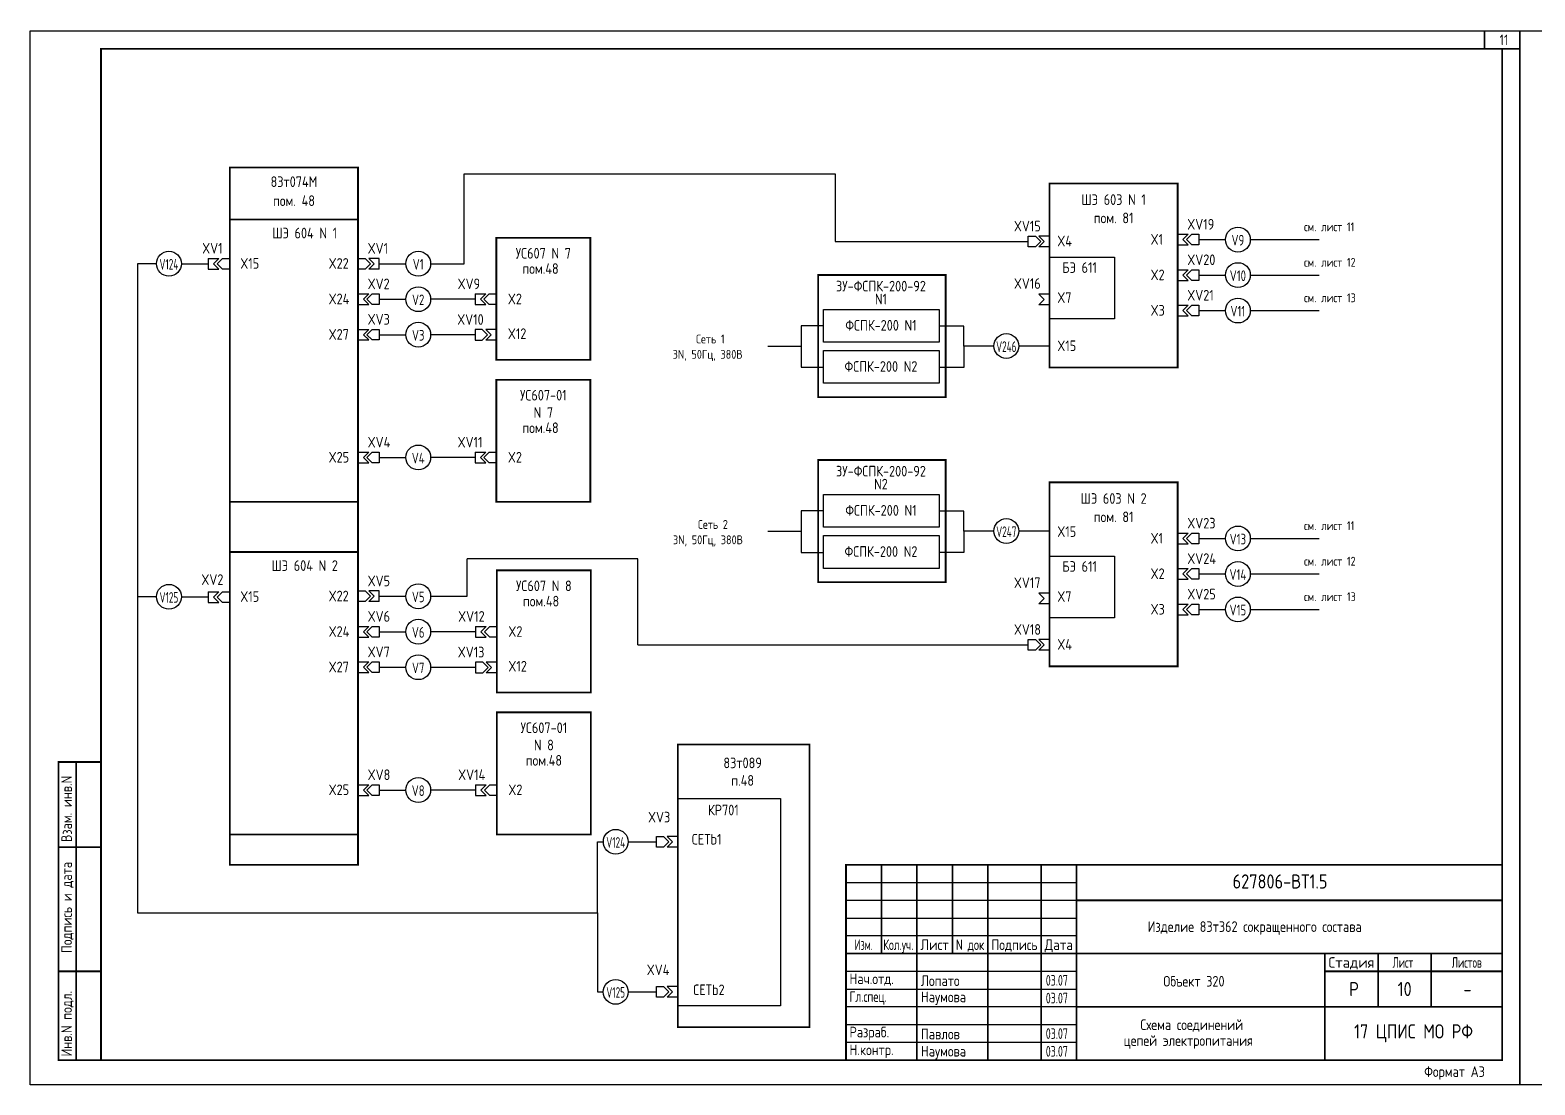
# Model space of a CAD drawing. Header units: millimetres. Extents: x -1014 to 2091, y -2505 to -1739.
# Drawn here: x -1014 to -589.8, y -2036.3 to -1739.1 of the extents above; entities that cross this region are included whole.
import ezdxf
from ezdxf.enums import TextEntityAlignment as Align

# ---------------------------------------------------------------- set-up
doc = ezdxf.new("R2010")
doc.units = ezdxf.units.MM
doc.layers.add('FORMAT', color=7, linetype='Continuous')
doc.styles.add('SIMPLEX', font='simplex.shx', dxfattribs={"width": 0.75})
doc.styles.add('SIMPLEX1', font='Simplex.shx', dxfattribs={"width": 0.8})
doc.styles.add('SN', font='Simplex.shx', dxfattribs={"width": 0.8, "oblique": 15})
doc.styles.get("Standard").update_dxf_attribs({"font": 'simplex.shx', "width": 0.8, "height": 2.5})

msp = doc.modelspace()

# ---------------------------------------------------------------- linework, layer by layer
for p, q in [((-891.67, -1804.92), (-891.67, -1779.55)), ((-891.67, -1779.55), (-787.08, -1779.55)), ((-787.08, -1779.55), (-787.08, -1798.64)), ((-787.08, -1798.64), (-732.61, -1798.64)), ((-726.61, -1800.14), (-726.61, -1797.14)), ((-690.49, -1796.63), (-690.49, -1799.63)), ((-684.49, -1798.13), (-677.01, -1798.13)), ((-670.01, -1798.13), (-650.6, -1798.13)), ((-978.36, -1804.92), (-983.74, -1804.92)), ((-983.74, -1804.92), (-983.74, -1987.84)), ((-971.36, -1804.92), (-963.76, -1804.92)), ((-963.76, -1803.49), (-963.76, -1806.49)), ((-915.55, -1806.42), (-915.55, -1803.42)), ((-915.55, -1804.92), (-908.08, -1804.92)), ((-901.08, -1804.92), (-891.67, -1804.92)), ((-690.49, -1806.63), (-690.49, -1809.63)), ((-684.49, -1808.13), (-677.01, -1808.13)), ((-670.01, -1808.13), (-650.6, -1808.13)), ((-921.55, -1813.42), (-921.55, -1816.42)), ((-915.55, -1814.92), (-908.08, -1814.92)), ((-888.56, -1814.92), (-901.08, -1814.92)), ((-888.56, -1813.42), (-888.56, -1816.42)), ((-726.61, -1816.51), (-726.61, -1813.51)), ((-790.3, -1817.79), (-757.71, -1817.79)), ((-790.3, -1827.01), (-790.3, -1817.79)), ((-757.71, -1817.79), (-757.71, -1827.01)), ((-690.49, -1816.63), (-690.49, -1819.63)), ((-684.49, -1818.13), (-677.01, -1818.13)), ((-670.01, -1818.13), (-650.6, -1818.13)), ((-921.55, -1823.42), (-921.55, -1826.42)), ((-882.56, -1823.46), (-882.56, -1826.46)), ((-790.3, -1822.4), (-796.59, -1822.4)), ((-796.59, -1822.4), (-796.59, -1834.12)), ((-750.73, -1822.49), (-757.71, -1822.49)), ((-750.73, -1828.12), (-750.73, -1822.49)), ((-915.55, -1824.92), (-908.08, -1824.92)), ((-888.56, -1824.96), (-901.08, -1824.96)), ((-796.59, -1828.26), (-806.02, -1828.26)), ((-757.71, -1827.01), (-790.3, -1827.01)), ((-742.29, -1828.12), (-750.73, -1828.12)), ((-750.73, -1828.12), (-750.73, -1834.14)), ((-726.61, -1828.12), (-735.29, -1828.12)), ((-690.49, -1826.63), (-690.49, -1829.63)), ((-790.3, -1829.4), (-757.71, -1829.4)), ((-790.3, -1838.62), (-790.3, -1829.4)), ((-757.71, -1829.4), (-757.71, -1838.62)), ((-796.59, -1834.12), (-790.3, -1834.12)), ((-750.73, -1834.14), (-757.71, -1834.14)), ((-757.71, -1838.62), (-790.3, -1838.62)), ((-921.55, -1858.03), (-921.55, -1861.03)), ((-888.56, -1858.03), (-888.56, -1861.03)), ((-915.55, -1859.53), (-908.08, -1859.53)), ((-888.56, -1859.53), (-901.08, -1859.53)), ((-790.3, -1869.94), (-757.71, -1869.94)), ((-790.3, -1879.16), (-790.3, -1869.94)), ((-757.71, -1869.94), (-757.71, -1879.16)), ((-790.3, -1874.55), (-796.59, -1874.55)), ((-796.59, -1874.55), (-796.59, -1886.27)), ((-750.73, -1874.64), (-757.71, -1874.64)), ((-750.73, -1880.27), (-750.73, -1874.64)), ((-757.71, -1879.16), (-790.3, -1879.16)), ((-796.59, -1880.41), (-806.02, -1880.41)), ((-790.3, -1881.55), (-757.71, -1881.55)), ((-790.3, -1890.77), (-790.3, -1881.55)), ((-757.71, -1881.55), (-757.71, -1890.77)), ((-742.29, -1880.27), (-750.73, -1880.27)), ((-750.73, -1880.27), (-750.73, -1886.3)), ((-726.61, -1880.27), (-735.29, -1880.27)), ((-690.49, -1880.86), (-690.49, -1883.86)), ((-684.49, -1882.36), (-677.01, -1882.36)), ((-670.01, -1882.36), (-650.6, -1882.36)), ((-796.59, -1886.27), (-790.3, -1886.27)), ((-750.73, -1886.3), (-757.71, -1886.3)), ((-890.8, -1898.64), (-890.8, -1888.13)), ((-842.68, -1888.13), (-890.8, -1888.13)), ((-842.68, -1912.32), (-842.68, -1888.13)), ((-757.71, -1890.77), (-790.3, -1890.77)), ((-690.49, -1890.86), (-690.49, -1893.86)), ((-684.49, -1892.36), (-677.01, -1892.36)), ((-670.01, -1892.36), (-650.6, -1892.36)), ((-978.36, -1898.79), (-983.74, -1898.79)), ((-971.36, -1898.79), (-963.76, -1898.79)), ((-963.76, -1897.37), (-963.76, -1900.37)), ((-915.55, -1900.14), (-915.55, -1897.14)), ((-915.55, -1898.64), (-908.08, -1898.64)), ((-901.08, -1898.64), (-890.8, -1898.64)), ((-726.61, -1900.74), (-726.61, -1897.74)), ((-690.49, -1900.86), (-690.49, -1903.86)), ((-684.49, -1902.36), (-677.01, -1902.36)), ((-670.01, -1902.36), (-650.6, -1902.36)), ((-921.55, -1907.14), (-921.55, -1910.14)), ((-915.55, -1908.64), (-908.08, -1908.64)), ((-888.4, -1908.64), (-901.08, -1908.64)), ((-888.4, -1907.14), (-888.4, -1910.14)), ((-842.68, -1912.32), (-732.61, -1912.32)), ((-726.61, -1913.82), (-726.61, -1910.82)), ((-690.49, -1910.86), (-690.49, -1913.86)), ((-921.55, -1917.14), (-921.55, -1920.14)), ((-882.4, -1917.18), (-882.4, -1920.18)), ((-915.55, -1918.64), (-908.08, -1918.64)), ((-888.4, -1918.68), (-901.08, -1918.68)), ((-921.55, -1951.75), (-921.55, -1954.75)), ((-915.55, -1953.25), (-908.08, -1953.25)), ((-888.4, -1953.25), (-901.08, -1953.25)), ((-888.4, -1951.75), (-888.4, -1954.75)), ((-854.05, -1987.84), (-854.05, -1967.84)), ((-854.05, -1967.84), (-852.4, -1967.84)), ((-845.4, -1967.84), (-837.42, -1967.84)), ((-983.74, -1987.84), (-854.05, -1987.84)), ((-854.05, -1987.84), (-854.05, -2010.12)), ((-854.05, -2010.12), (-852.41, -2010.12)), ((-845.41, -2010.12), (-837.42, -2010.12))]:
    msp.add_line(p, q)
at = {"ltscale": 2}
for p, q in [((-732.61, -1800.14), (-732.61, -1797.14)), ((-732.61, -1797.14), (-730.61, -1797.14)), ((-732.61, -1800.14), (-732.61, -1797.14)), ((-732.61, -1797.14), (-730.61, -1797.14)), ((-730.61, -1797.14), (-729.11, -1798.64)), ((-730.61, -1797.14), (-729.11, -1798.64)), ((-730.61, -1800.14), (-729.11, -1798.64)), ((-730.61, -1800.14), (-729.11, -1798.64)), ((-726.61, -1797.14), (-729.61, -1797.14)), ((-729.61, -1797.14), (-728.11, -1798.64)), ((-726.61, -1797.14), (-729.61, -1797.14)), ((-729.61, -1797.14), (-728.11, -1798.64)), ((-729.61, -1800.14), (-728.11, -1798.64)), ((-729.61, -1800.14), (-728.11, -1798.64)), ((-690.49, -1796.63), (-687.49, -1796.63)), ((-690.49, -1796.63), (-687.49, -1796.63)), ((-687.49, -1796.63), (-688.99, -1798.13)), ((-687.49, -1796.63), (-688.99, -1798.13)), ((-687.49, -1799.63), (-688.99, -1798.13)), ((-687.49, -1799.63), (-688.99, -1798.13)), ((-686.49, -1796.63), (-687.99, -1798.13)), ((-686.49, -1796.63), (-687.99, -1798.13)), ((-686.49, -1799.63), (-687.99, -1798.13)), ((-686.49, -1799.63), (-687.99, -1798.13)), ((-686.49, -1796.63), (-684.49, -1796.63)), ((-686.49, -1796.63), (-684.49, -1796.63)), ((-684.49, -1796.63), (-684.49, -1799.63)), ((-684.49, -1796.63), (-684.49, -1799.63)), ((-730.61, -1800.14), (-732.61, -1800.14)), ((-730.61, -1800.14), (-732.61, -1800.14)), ((-726.61, -1800.14), (-729.61, -1800.14)), ((-726.61, -1800.14), (-729.61, -1800.14)), ((-690.49, -1799.63), (-687.49, -1799.63)), ((-690.49, -1799.63), (-687.49, -1799.63)), ((-684.49, -1799.63), (-686.49, -1799.63)), ((-684.49, -1799.63), (-686.49, -1799.63)), ((-963.76, -1803.49), (-960.76, -1803.49)), ((-963.76, -1803.49), (-960.76, -1803.49)), ((-963.76, -1806.49), (-960.76, -1806.49)), ((-963.76, -1806.49), (-960.76, -1806.49)), ((-960.76, -1803.49), (-962.26, -1804.99)), ((-960.76, -1803.49), (-962.26, -1804.99)), ((-960.76, -1806.49), (-962.26, -1804.99)), ((-960.76, -1806.49), (-962.26, -1804.99)), ((-959.76, -1803.49), (-961.26, -1804.99)), ((-959.76, -1803.49), (-961.26, -1804.99)), ((-959.76, -1806.49), (-961.26, -1804.99)), ((-959.76, -1806.49), (-961.26, -1804.99)), ((-959.76, -1803.49), (-957.76, -1803.49)), ((-959.76, -1803.49), (-957.76, -1803.49)), ((-957.76, -1806.49), (-959.76, -1806.49)), ((-957.76, -1806.49), (-959.76, -1806.49)), ((-921.55, -1806.42), (-921.55, -1803.42)), ((-921.55, -1803.42), (-919.55, -1803.42)), ((-921.55, -1806.42), (-921.55, -1803.42)), ((-921.55, -1803.42), (-919.55, -1803.42)), ((-919.55, -1806.42), (-921.55, -1806.42)), ((-919.55, -1806.42), (-921.55, -1806.42)), ((-919.55, -1803.42), (-918.05, -1804.92)), ((-919.55, -1803.42), (-918.05, -1804.92)), ((-919.55, -1806.42), (-918.05, -1804.92)), ((-919.55, -1806.42), (-918.05, -1804.92)), ((-915.55, -1803.42), (-918.55, -1803.42)), ((-918.55, -1803.42), (-917.05, -1804.92)), ((-915.55, -1803.42), (-918.55, -1803.42)), ((-918.55, -1803.42), (-917.05, -1804.92)), ((-918.55, -1806.42), (-917.05, -1804.92)), ((-918.55, -1806.42), (-917.05, -1804.92)), ((-915.55, -1806.42), (-918.55, -1806.42)), ((-915.55, -1806.42), (-918.55, -1806.42)), ((-690.49, -1806.63), (-687.49, -1806.63)), ((-690.49, -1806.63), (-687.49, -1806.63)), ((-687.49, -1806.63), (-688.99, -1808.13)), ((-687.49, -1806.63), (-688.99, -1808.13)), ((-686.49, -1806.63), (-687.99, -1808.13)), ((-686.49, -1806.63), (-687.99, -1808.13)), ((-686.49, -1806.63), (-684.49, -1806.63)), ((-686.49, -1806.63), (-684.49, -1806.63)), ((-684.49, -1806.63), (-684.49, -1809.63)), ((-684.49, -1806.63), (-684.49, -1809.63)), ((-690.49, -1809.63), (-687.49, -1809.63)), ((-690.49, -1809.63), (-687.49, -1809.63)), ((-687.49, -1809.63), (-688.99, -1808.13)), ((-687.49, -1809.63), (-688.99, -1808.13)), ((-686.49, -1809.63), (-687.99, -1808.13)), ((-686.49, -1809.63), (-687.99, -1808.13)), ((-684.49, -1809.63), (-686.49, -1809.63)), ((-684.49, -1809.63), (-686.49, -1809.63)), ((-921.55, -1813.42), (-918.55, -1813.42)), ((-921.55, -1813.42), (-918.55, -1813.42)), ((-918.55, -1813.42), (-920.05, -1814.92)), ((-918.55, -1813.42), (-920.05, -1814.92)), ((-918.55, -1816.42), (-920.05, -1814.92)), ((-918.55, -1816.42), (-920.05, -1814.92)), ((-917.55, -1813.42), (-919.05, -1814.92)), ((-917.55, -1813.42), (-919.05, -1814.92)), ((-917.55, -1816.42), (-919.05, -1814.92)), ((-917.55, -1816.42), (-919.05, -1814.92)), ((-917.55, -1813.42), (-915.55, -1813.42)), ((-917.55, -1813.42), (-915.55, -1813.42)), ((-915.55, -1813.42), (-915.55, -1816.42)), ((-915.55, -1813.42), (-915.55, -1816.42)), ((-888.56, -1813.42), (-885.56, -1813.42)), ((-888.56, -1813.42), (-885.56, -1813.42)), ((-885.56, -1813.42), (-887.06, -1814.92)), ((-885.56, -1813.42), (-887.06, -1814.92)), ((-885.56, -1816.42), (-887.06, -1814.92)), ((-885.56, -1816.42), (-887.06, -1814.92)), ((-884.56, -1813.42), (-886.06, -1814.92)), ((-884.56, -1813.42), (-886.06, -1814.92)), ((-884.56, -1816.42), (-886.06, -1814.92)), ((-884.56, -1816.42), (-886.06, -1814.92)), ((-884.56, -1813.42), (-882.56, -1813.42)), ((-884.56, -1813.42), (-882.56, -1813.42)), ((-882.56, -1813.42), (-882.56, -1816.42)), ((-882.56, -1813.42), (-882.56, -1816.42)), ((-726.61, -1813.51), (-729.61, -1813.51)), ((-729.61, -1813.51), (-728.11, -1815.01)), ((-726.61, -1813.51), (-729.61, -1813.51)), ((-729.61, -1813.51), (-728.11, -1815.01)), ((-729.61, -1816.51), (-728.11, -1815.01)), ((-729.61, -1816.51), (-728.11, -1815.01)), ((-921.55, -1816.42), (-918.55, -1816.42)), ((-921.55, -1816.42), (-918.55, -1816.42)), ((-915.55, -1816.42), (-917.55, -1816.42)), ((-915.55, -1816.42), (-917.55, -1816.42)), ((-888.56, -1816.42), (-885.56, -1816.42)), ((-888.56, -1816.42), (-885.56, -1816.42)), ((-882.56, -1816.42), (-884.56, -1816.42)), ((-882.56, -1816.42), (-884.56, -1816.42)), ((-726.61, -1816.51), (-729.61, -1816.51)), ((-726.61, -1816.51), (-729.61, -1816.51)), ((-690.49, -1816.63), (-687.49, -1816.63)), ((-690.49, -1816.63), (-687.49, -1816.63)), ((-690.49, -1819.63), (-687.49, -1819.63)), ((-690.49, -1819.63), (-687.49, -1819.63)), ((-687.49, -1816.63), (-688.99, -1818.13)), ((-687.49, -1816.63), (-688.99, -1818.13)), ((-687.49, -1819.63), (-688.99, -1818.13)), ((-687.49, -1819.63), (-688.99, -1818.13)), ((-686.49, -1816.63), (-687.99, -1818.13)), ((-686.49, -1816.63), (-687.99, -1818.13)), ((-686.49, -1819.63), (-687.99, -1818.13)), ((-686.49, -1819.63), (-687.99, -1818.13)), ((-686.49, -1816.63), (-684.49, -1816.63)), ((-686.49, -1816.63), (-684.49, -1816.63)), ((-684.49, -1819.63), (-686.49, -1819.63)), ((-684.49, -1819.63), (-686.49, -1819.63)), ((-684.49, -1816.63), (-684.49, -1819.63)), ((-684.49, -1816.63), (-684.49, -1819.63)), ((-921.55, -1823.42), (-918.55, -1823.42)), ((-921.55, -1823.42), (-918.55, -1823.42)), ((-918.55, -1823.42), (-920.05, -1824.92)), ((-918.55, -1823.42), (-920.05, -1824.92)), ((-917.55, -1823.42), (-919.05, -1824.92)), ((-917.55, -1823.42), (-919.05, -1824.92)), ((-917.55, -1823.42), (-915.55, -1823.42)), ((-917.55, -1823.42), (-915.55, -1823.42)), ((-915.55, -1823.42), (-915.55, -1826.42)), ((-915.55, -1823.42), (-915.55, -1826.42)), ((-886.56, -1823.46), (-888.56, -1823.46)), ((-888.56, -1823.46), (-888.56, -1826.46)), ((-886.56, -1823.46), (-888.56, -1823.46)), ((-888.56, -1823.46), (-888.56, -1826.46)), ((-886.56, -1823.46), (-885.06, -1824.96)), ((-886.56, -1823.46), (-885.06, -1824.96)), ((-882.56, -1823.46), (-885.56, -1823.46)), ((-885.56, -1823.46), (-884.06, -1824.96)), ((-882.56, -1823.46), (-885.56, -1823.46)), ((-885.56, -1823.46), (-884.06, -1824.96)), ((-921.55, -1826.42), (-918.55, -1826.42)), ((-921.55, -1826.42), (-918.55, -1826.42)), ((-918.55, -1826.42), (-920.05, -1824.92)), ((-918.55, -1826.42), (-920.05, -1824.92)), ((-917.55, -1826.42), (-919.05, -1824.92)), ((-917.55, -1826.42), (-919.05, -1824.92)), ((-915.55, -1826.42), (-917.55, -1826.42)), ((-915.55, -1826.42), (-917.55, -1826.42)), ((-888.56, -1826.46), (-886.56, -1826.46)), ((-888.56, -1826.46), (-886.56, -1826.46)), ((-886.56, -1826.46), (-885.06, -1824.96)), ((-886.56, -1826.46), (-885.06, -1824.96)), ((-885.56, -1826.46), (-884.06, -1824.96)), ((-885.56, -1826.46), (-884.06, -1824.96)), ((-882.56, -1826.46), (-885.56, -1826.46)), ((-882.56, -1826.46), (-885.56, -1826.46)), ((-921.55, -1858.03), (-918.55, -1858.03)), ((-921.55, -1858.03), (-918.55, -1858.03)), ((-918.55, -1858.03), (-920.05, -1859.53)), ((-918.55, -1858.03), (-920.05, -1859.53)), ((-917.55, -1858.03), (-919.05, -1859.53)), ((-917.55, -1858.03), (-919.05, -1859.53)), ((-917.55, -1858.03), (-915.55, -1858.03)), ((-917.55, -1858.03), (-915.55, -1858.03)), ((-915.55, -1858.03), (-915.55, -1861.03)), ((-915.55, -1858.03), (-915.55, -1861.03)), ((-888.56, -1858.03), (-885.56, -1858.03)), ((-888.56, -1858.03), (-885.56, -1858.03)), ((-885.56, -1858.03), (-887.06, -1859.53)), ((-885.56, -1858.03), (-887.06, -1859.53)), ((-884.56, -1858.03), (-886.06, -1859.53)), ((-884.56, -1858.03), (-886.06, -1859.53)), ((-884.56, -1858.03), (-882.56, -1858.03)), ((-884.56, -1858.03), (-882.56, -1858.03)), ((-882.56, -1858.03), (-882.56, -1861.03)), ((-882.56, -1858.03), (-882.56, -1861.03)), ((-921.55, -1861.03), (-918.55, -1861.03)), ((-921.55, -1861.03), (-918.55, -1861.03)), ((-918.55, -1861.03), (-920.05, -1859.53)), ((-918.55, -1861.03), (-920.05, -1859.53)), ((-917.55, -1861.03), (-919.05, -1859.53)), ((-917.55, -1861.03), (-919.05, -1859.53)), ((-915.55, -1861.03), (-917.55, -1861.03)), ((-915.55, -1861.03), (-917.55, -1861.03)), ((-888.56, -1861.03), (-885.56, -1861.03)), ((-888.56, -1861.03), (-885.56, -1861.03)), ((-885.56, -1861.03), (-887.06, -1859.53)), ((-885.56, -1861.03), (-887.06, -1859.53)), ((-884.56, -1861.03), (-886.06, -1859.53)), ((-884.56, -1861.03), (-886.06, -1859.53)), ((-882.56, -1861.03), (-884.56, -1861.03)), ((-882.56, -1861.03), (-884.56, -1861.03)), ((-690.49, -1880.86), (-687.49, -1880.86)), ((-690.49, -1880.86), (-687.49, -1880.86)), ((-687.49, -1880.86), (-688.99, -1882.36)), ((-687.49, -1880.86), (-688.99, -1882.36)), ((-687.49, -1883.86), (-688.99, -1882.36)), ((-687.49, -1883.86), (-688.99, -1882.36)), ((-686.49, -1880.86), (-687.99, -1882.36)), ((-686.49, -1880.86), (-687.99, -1882.36)), ((-686.49, -1883.86), (-687.99, -1882.36)), ((-686.49, -1883.86), (-687.99, -1882.36)), ((-686.49, -1880.86), (-684.49, -1880.86)), ((-686.49, -1880.86), (-684.49, -1880.86)), ((-684.49, -1880.86), (-684.49, -1883.86)), ((-684.49, -1880.86), (-684.49, -1883.86)), ((-690.49, -1883.86), (-687.49, -1883.86)), ((-690.49, -1883.86), (-687.49, -1883.86)), ((-684.49, -1883.86), (-686.49, -1883.86)), ((-684.49, -1883.86), (-686.49, -1883.86)), ((-690.49, -1890.86), (-687.49, -1890.86)), ((-690.49, -1890.86), (-687.49, -1890.86)), ((-687.49, -1890.86), (-688.99, -1892.36)), ((-687.49, -1890.86), (-688.99, -1892.36)), ((-686.49, -1890.86), (-687.99, -1892.36)), ((-686.49, -1890.86), (-687.99, -1892.36)), ((-686.49, -1890.86), (-684.49, -1890.86)), ((-686.49, -1890.86), (-684.49, -1890.86)), ((-684.49, -1890.86), (-684.49, -1893.86)), ((-684.49, -1890.86), (-684.49, -1893.86)), ((-690.49, -1893.86), (-687.49, -1893.86)), ((-690.49, -1893.86), (-687.49, -1893.86)), ((-687.49, -1893.86), (-688.99, -1892.36)), ((-687.49, -1893.86), (-688.99, -1892.36)), ((-686.49, -1893.86), (-687.99, -1892.36)), ((-686.49, -1893.86), (-687.99, -1892.36)), ((-684.49, -1893.86), (-686.49, -1893.86)), ((-684.49, -1893.86), (-686.49, -1893.86)), ((-963.76, -1897.37), (-960.76, -1897.37)), ((-963.76, -1897.37), (-960.76, -1897.37)), ((-963.76, -1900.37), (-960.76, -1900.37)), ((-963.76, -1900.37), (-960.76, -1900.37)), ((-960.76, -1897.37), (-962.26, -1898.87)), ((-960.76, -1897.37), (-962.26, -1898.87)), ((-960.76, -1900.37), (-962.26, -1898.87)), ((-960.76, -1900.37), (-962.26, -1898.87)), ((-959.76, -1897.37), (-961.26, -1898.87)), ((-959.76, -1897.37), (-961.26, -1898.87)), ((-959.76, -1900.37), (-961.26, -1898.87)), ((-959.76, -1900.37), (-961.26, -1898.87)), ((-959.76, -1897.37), (-957.76, -1897.37)), ((-959.76, -1897.37), (-957.76, -1897.37)), ((-957.76, -1900.37), (-959.76, -1900.37)), ((-957.76, -1900.37), (-959.76, -1900.37)), ((-921.55, -1900.14), (-921.55, -1897.14)), ((-921.55, -1897.14), (-919.55, -1897.14)), ((-921.55, -1900.14), (-921.55, -1897.14)), ((-921.55, -1897.14), (-919.55, -1897.14)), ((-919.55, -1900.14), (-921.55, -1900.14)), ((-919.55, -1900.14), (-921.55, -1900.14)), ((-919.55, -1897.14), (-918.05, -1898.64)), ((-919.55, -1897.14), (-918.05, -1898.64)), ((-919.55, -1900.14), (-918.05, -1898.64)), ((-919.55, -1900.14), (-918.05, -1898.64)), ((-915.55, -1897.14), (-918.55, -1897.14)), ((-918.55, -1897.14), (-917.05, -1898.64)), ((-915.55, -1897.14), (-918.55, -1897.14)), ((-918.55, -1897.14), (-917.05, -1898.64)), ((-918.55, -1900.14), (-917.05, -1898.64)), ((-918.55, -1900.14), (-917.05, -1898.64)), ((-915.55, -1900.14), (-918.55, -1900.14)), ((-915.55, -1900.14), (-918.55, -1900.14)), ((-726.61, -1897.74), (-729.61, -1897.74)), ((-729.61, -1897.74), (-728.11, -1899.24)), ((-726.61, -1897.74), (-729.61, -1897.74)), ((-729.61, -1897.74), (-728.11, -1899.24)), ((-729.61, -1900.74), (-728.11, -1899.24)), ((-729.61, -1900.74), (-728.11, -1899.24)), ((-726.61, -1900.74), (-729.61, -1900.74)), ((-726.61, -1900.74), (-729.61, -1900.74)), ((-690.49, -1900.86), (-687.49, -1900.86)), ((-690.49, -1900.86), (-687.49, -1900.86)), ((-690.49, -1903.86), (-687.49, -1903.86)), ((-690.49, -1903.86), (-687.49, -1903.86)), ((-687.49, -1900.86), (-688.99, -1902.36)), ((-687.49, -1900.86), (-688.99, -1902.36)), ((-687.49, -1903.86), (-688.99, -1902.36)), ((-687.49, -1903.86), (-688.99, -1902.36)), ((-686.49, -1900.86), (-687.99, -1902.36)), ((-686.49, -1900.86), (-687.99, -1902.36)), ((-686.49, -1903.86), (-687.99, -1902.36)), ((-686.49, -1903.86), (-687.99, -1902.36)), ((-686.49, -1900.86), (-684.49, -1900.86)), ((-686.49, -1900.86), (-684.49, -1900.86)), ((-684.49, -1903.86), (-686.49, -1903.86)), ((-684.49, -1903.86), (-686.49, -1903.86)), ((-684.49, -1900.86), (-684.49, -1903.86)), ((-684.49, -1900.86), (-684.49, -1903.86)), ((-921.55, -1907.14), (-918.55, -1907.14)), ((-921.55, -1907.14), (-918.55, -1907.14)), ((-918.55, -1907.14), (-920.05, -1908.64)), ((-918.55, -1907.14), (-920.05, -1908.64)), ((-918.55, -1910.14), (-920.05, -1908.64)), ((-918.55, -1910.14), (-920.05, -1908.64)), ((-917.55, -1907.14), (-919.05, -1908.64)), ((-917.55, -1907.14), (-919.05, -1908.64)), ((-917.55, -1910.14), (-919.05, -1908.64)), ((-917.55, -1910.14), (-919.05, -1908.64)), ((-917.55, -1907.14), (-915.55, -1907.14)), ((-917.55, -1907.14), (-915.55, -1907.14)), ((-915.55, -1907.14), (-915.55, -1910.14)), ((-915.55, -1907.14), (-915.55, -1910.14)), ((-888.4, -1907.14), (-885.4, -1907.14)), ((-888.4, -1907.14), (-885.4, -1907.14)), ((-885.4, -1907.14), (-886.9, -1908.64)), ((-885.4, -1907.14), (-886.9, -1908.64)), ((-885.4, -1910.14), (-886.9, -1908.64)), ((-885.4, -1910.14), (-886.9, -1908.64)), ((-884.4, -1907.14), (-885.9, -1908.64)), ((-884.4, -1907.14), (-885.9, -1908.64)), ((-884.4, -1910.14), (-885.9, -1908.64)), ((-884.4, -1910.14), (-885.9, -1908.64)), ((-884.4, -1907.14), (-882.4, -1907.14)), ((-884.4, -1907.14), (-882.4, -1907.14)), ((-882.4, -1907.14), (-882.4, -1910.14)), ((-882.4, -1907.14), (-882.4, -1910.14)), ((-921.55, -1910.14), (-918.55, -1910.14)), ((-921.55, -1910.14), (-918.55, -1910.14)), ((-915.55, -1910.14), (-917.55, -1910.14)), ((-915.55, -1910.14), (-917.55, -1910.14)), ((-888.4, -1910.14), (-885.4, -1910.14)), ((-888.4, -1910.14), (-885.4, -1910.14)), ((-882.4, -1910.14), (-884.4, -1910.14)), ((-882.4, -1910.14), (-884.4, -1910.14)), ((-732.61, -1913.82), (-732.61, -1910.82)), ((-732.61, -1910.82), (-730.61, -1910.82)), ((-732.61, -1913.82), (-732.61, -1910.82)), ((-732.61, -1910.82), (-730.61, -1910.82)), ((-730.61, -1910.82), (-729.11, -1912.32)), ((-730.61, -1910.82), (-729.11, -1912.32)), ((-730.61, -1913.82), (-729.11, -1912.32)), ((-730.61, -1913.82), (-729.11, -1912.32)), ((-726.61, -1910.82), (-729.61, -1910.82)), ((-729.61, -1910.82), (-728.11, -1912.32)), ((-726.61, -1910.82), (-729.61, -1910.82)), ((-729.61, -1910.82), (-728.11, -1912.32)), ((-729.61, -1913.82), (-728.11, -1912.32)), ((-729.61, -1913.82), (-728.11, -1912.32)), ((-921.55, -1917.14), (-918.55, -1917.14)), ((-921.55, -1917.14), (-918.55, -1917.14)), ((-918.55, -1917.14), (-920.05, -1918.64)), ((-918.55, -1917.14), (-920.05, -1918.64)), ((-917.55, -1917.14), (-919.05, -1918.64)), ((-917.55, -1917.14), (-919.05, -1918.64)), ((-917.55, -1917.14), (-915.55, -1917.14)), ((-917.55, -1917.14), (-915.55, -1917.14)), ((-915.55, -1917.14), (-915.55, -1920.14)), ((-915.55, -1917.14), (-915.55, -1920.14)), ((-886.4, -1917.18), (-888.4, -1917.18)), ((-888.4, -1917.18), (-888.4, -1920.18)), ((-886.4, -1917.18), (-888.4, -1917.18)), ((-888.4, -1917.18), (-888.4, -1920.18)), ((-886.4, -1917.18), (-884.9, -1918.68)), ((-886.4, -1917.18), (-884.9, -1918.68)), ((-882.4, -1917.18), (-885.4, -1917.18)), ((-885.4, -1917.18), (-883.9, -1918.68)), ((-882.4, -1917.18), (-885.4, -1917.18)), ((-885.4, -1917.18), (-883.9, -1918.68)), ((-730.61, -1913.82), (-732.61, -1913.82)), ((-730.61, -1913.82), (-732.61, -1913.82)), ((-726.61, -1913.82), (-729.61, -1913.82)), ((-726.61, -1913.82), (-729.61, -1913.82)), ((-921.55, -1920.14), (-918.55, -1920.14)), ((-921.55, -1920.14), (-918.55, -1920.14)), ((-918.55, -1920.14), (-920.05, -1918.64)), ((-918.55, -1920.14), (-920.05, -1918.64)), ((-917.55, -1920.14), (-919.05, -1918.64)), ((-917.55, -1920.14), (-919.05, -1918.64)), ((-915.55, -1920.14), (-917.55, -1920.14)), ((-915.55, -1920.14), (-917.55, -1920.14)), ((-888.4, -1920.18), (-886.4, -1920.18)), ((-888.4, -1920.18), (-886.4, -1920.18)), ((-886.4, -1920.18), (-884.9, -1918.68)), ((-886.4, -1920.18), (-884.9, -1918.68)), ((-885.4, -1920.18), (-883.9, -1918.68)), ((-885.4, -1920.18), (-883.9, -1918.68)), ((-882.4, -1920.18), (-885.4, -1920.18)), ((-882.4, -1920.18), (-885.4, -1920.18)), ((-921.55, -1951.75), (-918.55, -1951.75)), ((-921.55, -1951.75), (-918.55, -1951.75)), ((-921.55, -1954.75), (-918.55, -1954.75)), ((-921.55, -1954.75), (-918.55, -1954.75)), ((-918.55, -1951.75), (-920.05, -1953.25)), ((-918.55, -1951.75), (-920.05, -1953.25)), ((-918.55, -1954.75), (-920.05, -1953.25)), ((-918.55, -1954.75), (-920.05, -1953.25)), ((-917.55, -1951.75), (-919.05, -1953.25)), ((-917.55, -1951.75), (-919.05, -1953.25)), ((-917.55, -1954.75), (-919.05, -1953.25)), ((-917.55, -1954.75), (-919.05, -1953.25)), ((-917.55, -1951.75), (-915.55, -1951.75)), ((-917.55, -1951.75), (-915.55, -1951.75)), ((-915.55, -1954.75), (-917.55, -1954.75)), ((-915.55, -1954.75), (-917.55, -1954.75)), ((-915.55, -1951.75), (-915.55, -1954.75)), ((-915.55, -1951.75), (-915.55, -1954.75)), ((-888.4, -1951.75), (-885.4, -1951.75)), ((-888.4, -1951.75), (-885.4, -1951.75)), ((-888.4, -1954.75), (-885.4, -1954.75)), ((-888.4, -1954.75), (-885.4, -1954.75)), ((-885.4, -1951.75), (-886.9, -1953.25)), ((-885.4, -1951.75), (-886.9, -1953.25)), ((-885.4, -1954.75), (-886.9, -1953.25)), ((-885.4, -1954.75), (-886.9, -1953.25)), ((-884.4, -1951.75), (-885.9, -1953.25)), ((-884.4, -1951.75), (-885.9, -1953.25)), ((-884.4, -1954.75), (-885.9, -1953.25)), ((-884.4, -1954.75), (-885.9, -1953.25)), ((-884.4, -1951.75), (-882.4, -1951.75)), ((-884.4, -1951.75), (-882.4, -1951.75)), ((-882.4, -1954.75), (-884.4, -1954.75)), ((-882.4, -1954.75), (-884.4, -1954.75)), ((-882.4, -1951.75), (-882.4, -1954.75)), ((-882.4, -1951.75), (-882.4, -1954.75))]:
    msp.add_line(p, q, dxfattribs=at)
at = {"linetype": 'Continuous'}
for p, q in [((-837.42, -1969.38), (-837.42, -1966.38)), ((-837.42, -1966.38), (-835.42, -1966.38)), ((-835.42, -1966.38), (-833.92, -1967.88)), ((-835.42, -1969.38), (-833.92, -1967.88)), ((-831.42, -1966.38), (-834.42, -1966.38)), ((-834.42, -1966.38), (-832.92, -1967.88)), ((-834.42, -1969.38), (-832.92, -1967.88)), ((-835.42, -1969.38), (-837.42, -1969.38)), ((-831.42, -1969.38), (-834.42, -1969.38)), ((-837.42, -2011.64), (-837.42, -2008.64)), ((-837.42, -2008.64), (-835.42, -2008.64)), ((-835.42, -2008.64), (-833.92, -2010.14)), ((-835.42, -2011.64), (-833.92, -2010.14)), ((-831.42, -2008.64), (-834.42, -2008.64)), ((-834.42, -2008.64), (-832.92, -2010.14)), ((-834.42, -2011.64), (-832.92, -2010.14)), ((-835.42, -2011.64), (-837.42, -2011.64)), ((-831.42, -2011.64), (-834.42, -2011.64))]:
    msp.add_line(p, q, dxfattribs=at)
at = {"linetype": 'Continuous', "const_width": 0.5}
for points in [[(-594, -1744.34), (-604, -1744.34), (-604, -1739.34)], [(-994, -1945.34), (-1006, -1945.34), (-1006, -2029.34), (-994, -2029.34)], [(-1001, -1945.34), (-1001, -2029.34)], [(-1006, -1969.34), (-994, -1969.34)], [(-1006, -2004.34), (-994, -2004.34)], [(-649, -2004.34), (-599, -2004.34)]]:
    msp.add_lwpolyline(points, dxfattribs=at)
at = {"const_width": 0.5}
for points in [[(-957.67, -1777.8), (-921.55, -1777.8), (-921.55, -1974.32), (-957.67, -1974.32)], [(-726.61, -1782.29), (-690.49, -1782.29), (-690.49, -1834.15), (-726.61, -1834.15)], [(-921.55, -1872.03), (-957.67, -1872.03), (-957.67, -1792.44), (-921.55, -1792.44)], [(-882.56, -1832.03), (-856.07, -1832.03), (-856.07, -1797.62), (-882.56, -1797.62)], [(-791.85, -1842.51), (-755.88, -1842.51), (-755.88, -1808.1), (-791.85, -1808.1)], [(-882.56, -1872.03), (-856.07, -1872.03), (-856.07, -1837.62), (-882.56, -1837.62)], [(-791.85, -1894.66), (-755.88, -1894.66), (-755.88, -1860.25), (-791.85, -1860.25)], [(-726.61, -1866.52), (-690.49, -1866.52), (-690.49, -1918.38), (-726.61, -1918.38)], [(-921.55, -1965.75), (-957.67, -1965.75), (-957.67, -1886.16), (-921.55, -1886.16)], [(-882.4, -1925.75), (-855.91, -1925.75), (-855.91, -1891.34), (-882.4, -1891.34)], [(-882.4, -1965.75), (-855.91, -1965.75), (-855.91, -1931.34), (-882.4, -1931.34)]]:
    msp.add_lwpolyline(points, close=True, dxfattribs=at)
for points in [[(-726.61, -1803.12), (-708.31, -1803.12), (-708.31, -1820.44), (-726.61, -1820.44)], [(-726.61, -1887.35), (-708.31, -1887.35), (-708.31, -1904.68), (-726.61, -1904.68)]]:
    msp.add_lwpolyline(points, close=True)
at = {"linetype": 'Continuous', "const_width": 0.5}
msp.add_lwpolyline([(-831.42, -1940.41), (-794.28, -1940.41), (-794.28, -2020.08), (-831.42, -2020.08)], close=True, dxfattribs=at)
at = {"linetype": 'Continuous'}
msp.add_lwpolyline([(-831.42, -1955.6), (-802.42, -1955.6), (-802.42, -2014.08), (-831.42, -2014.08)], close=True, dxfattribs=at)
at = {"color": 4, "linetype": 'Continuous'}
for centre in [(-673.51, -1798.13), (-673.51, -1798.13), (-974.86, -1804.92), (-974.86, -1804.92), (-904.58, -1804.92), (-904.58, -1804.92), (-673.51, -1808.13), (-673.51, -1808.13), (-904.58, -1814.92), (-904.58, -1814.92), (-673.51, -1818.13), (-673.51, -1818.13), (-904.58, -1824.92), (-904.58, -1824.92), (-738.79, -1828.12), (-738.79, -1828.12), (-904.58, -1859.53), (-904.58, -1859.53), (-738.79, -1880.27), (-738.79, -1880.27), (-673.51, -1882.36), (-673.51, -1882.36), (-673.51, -1892.36), (-673.51, -1892.36), (-974.86, -1898.79), (-974.86, -1898.79), (-904.58, -1898.64), (-904.58, -1898.64), (-673.51, -1902.36), (-673.51, -1902.36), (-904.58, -1908.64), (-904.58, -1908.64), (-904.58, -1918.64), (-904.58, -1918.64), (-904.58, -1953.25), (-904.58, -1953.25), (-848.9, -1967.84), (-848.9, -1967.84), (-848.91, -2010.12), (-848.91, -2010.12)]:
    msp.add_circle(centre, 3.5, dxfattribs=at)
at = {"layer": 'FORMAT', "ltscale": 10}
for p, q in [((-784, -1979.34), (-719, -1979.34)), ((-719, -1984.34), (-784, -1984.34)), ((-784, -1989.34), (-719, -1989.34)), ((-719, -1994.34), (-784, -1994.34)), ((-719, -2004.34), (-784, -2004.34)), ((-784, -2009.34), (-719, -2009.34)), ((-719, -2014.34), (-784, -2014.34)), ((-784, -2019.34), (-719, -2019.34)), ((-784, -2024.34), (-719, -2024.34))]:
    msp.add_line(p, q, dxfattribs=at)
for points in [[(-1014, -2036.34), (-1014, -1739.34), (-594, -1739.34), (-594, -2036.34), (-1014, -2036.34)], [(-594, -2036.34), (-594, -1739.34), (-174, -1739.34), (-174, -2036.34), (-594, -2036.34)]]:
    msp.add_lwpolyline(points, dxfattribs=at)
at = {"layer": 'FORMAT', "ltscale": 10, "const_width": 0.5}
for points in [[(-994, -2029.34), (-994, -1744.34), (-599, -1744.34), (-599, -2029.34), (-994, -2029.34)], [(-784, -2029.34), (-784, -1974.34), (-599, -1974.34)], [(-774, -1974.34), (-774, -1999.34)], [(-764, -1974.34), (-764, -2029.34)], [(-754, -1974.34), (-754, -1999.34)], [(-744, -1974.34), (-744, -2029.34)], [(-729, -1974.34), (-729, -2029.34)], [(-719, -1974.34), (-719, -2029.34)], [(-719, -1984.34), (-599, -1984.34)], [(-784, -1999.34), (-599, -1999.34)], [(-649, -1999.34), (-649, -2029.34)], [(-634, -1999.34), (-634, -2014.34)], [(-619, -1999.34), (-619, -2014.34)], [(-719, -2014.34), (-599, -2014.34)]]:
    msp.add_lwpolyline(points, dxfattribs=at)
at = {"layer": 'FORMAT', "linetype": 'Continuous', "const_width": 0.5}
msp.add_lwpolyline([(-1006, -1945.34), (-994, -1945.34)], dxfattribs=at)
at = {"layer": 'FORMAT', "linetype": 'Continuous'}
for points in [[(-994, -2029.34), (-1006, -2029.34), (-1006, -1945.34)], [(-1001, -1945.34), (-1001, -2029.34)], [(-994, -1969.34), (-1006, -1969.34)], [(-994, -2004.34), (-1006, -2004.34)], [(-649, -2004.34), (-599, -2004.34)]]:
    msp.add_lwpolyline(points, dxfattribs=at)

# ---------------------------------------------------------------- texts
at = {"width": 0.8}
for s, p in [('83т074М', (-939.61, -1781.81)), ('пом. 48', (-939.61, -1787.16)), ('ШЭ 603 N 1', (-708.55, -1786.86)), ('ШЭ 604 N 1', (-936.59, -1796.28)), ('УС607 N 7', (-869.31, -1801.98)), ('пом.48 ', (-869.31, -1806.29)), ('ЗУ-ФСПК-200-92', (-774.14, -1811.24)), ('N1', (-774.14, -1814.89)), ('ФСПК-200 N1', (-774.14, -1822.28)), ('ФСПК-200 N2', (-774.14, -1833.88)), ('УС607-01', (-869.31, -1841.98)), ('N 7', (-869.31, -1846.85)), ('пом.48 ', (-869.31, -1851.16)), ('ЗУ-ФСПК-200-92', (-774.14, -1863.39)), ('N2', (-774.14, -1867.04)), ('ШЭ 603 N 2', (-708.55, -1871.09)), ('ФСПК-200 N1', (-774.14, -1874.43)), ('ФСПК-200 N2', (-774.14, -1886.03)), ('ШЭ 604 N 2', (-936.59, -1890)), ('УС607 N 8', (-869.16, -1895.7)), ('пом.48 ', (-869.16, -1900.01)), ('УС607-01', (-869.16, -1935.7)), ('N 8', (-869.16, -1940.57)), ('пом.48', (-869.16, -1944.88))]:
    msp.add_text(s, height=3, dxfattribs=at).set_placement(p, align=Align.MIDDLE_CENTER)
at = {"linetype": 'Continuous', "style": 'SIMPLEX1', "width": 0.8}
for s, p in [('XV15', (-736.67, -1795.83)), ('XV19', (-687.79, -1795.31)), ('X4', (-724.43, -1800.03)), ('X1', (-698.13, -1799.56)), ('XV1', (-918.85, -1802.1)), ('XV20', (-687.79, -1805.31)), ('X15', (-954.75, -1806.35)), ('X22', (-929.85, -1806.35)), ('БЭ 611', (-723.01, -1807.51)), ('X2', (-698.13, -1809.56)), ('XV2', (-918.85, -1812.1)), ('XV9', (-893.49, -1812.1)), ('XV16', (-736.67, -1812.01)), ('X24', (-929.85, -1816.35)), ('X2', (-879.32, -1816.35)), ('X7', (-724.43, -1815.97)), ('XV21', (-687.79, -1815.31)), ('XV3', (-918.85, -1822.1)), ('XV10', (-893.6, -1822.15)), ('X3', (-698.13, -1819.56)), ('X27', (-929.85, -1826.35)), ('X12', (-879.32, -1826.14)), ('X15', (-724.43, -1829.56)), ('XV4', (-918.85, -1856.72)), ('XV11', (-893.49, -1856.72)), ('X25', (-929.85, -1860.96)), ('X2', (-879.32, -1860.96)), ('X15', (-724.43, -1881.91)), ('XV23', (-687.79, -1879.54)), ('X1', (-698.13, -1883.79)), ('XV24', (-687.79, -1889.54)), ('БЭ 611', (-723.01, -1891.74)), ('X2', (-698.13, -1893.79)), ('XV5', (-918.85, -1895.82)), ('XV17', (-736.67, -1896.33)), ('X15', (-954.75, -1900.22)), ('X22', (-929.85, -1900.07)), ('X7', (-724.43, -1900.21)), ('XV25', (-687.79, -1899.54)), ('XV6', (-918.85, -1905.82)), ('XV12', (-893.33, -1905.82)), ('X3', (-698.13, -1903.79)), ('X24', (-929.85, -1910.07)), ('X2', (-879.17, -1910.07)), ('XV18', (-736.67, -1909.5)), ('XV7', (-918.85, -1915.82)), ('XV13', (-893.44, -1915.87)), ('X4', (-724.43, -1913.71)), ('X27', (-929.85, -1920.07)), ('X12', (-879.17, -1919.86)), ('XV8', (-918.85, -1950.44)), ('XV14', (-893.33, -1950.44)), ('X25', (-929.85, -1954.68)), ('X2', (-879.17, -1954.68))]:
    msp.add_text(s, height=3, dxfattribs=at).set_placement(p)
at = {"color": 2, "width": 0.8}
for p in [(-708.55, -1792.02), (-708.55, -1876.26)]:
    msp.add_text('пом. 81', height=3, dxfattribs=at).set_placement(p, align=Align.MIDDLE_CENTER)
at = {"width": 0.8}
for s, p in [('см. лист 11', (-654.88, -1795.78)), ('см. лист 12', (-654.88, -1805.78)), ('см. лист 13', (-654.88, -1815.78)), ('Сеть 1', (-826.26, -1827.38)), ('3N, 50Гц, 380В', (-832.85, -1831.71)), ('Сеть 2', (-825.72, -1879.65)), ('см. лист 11', (-654.88, -1880.01)), ('3N, 50Гц, 380В', (-832.76, -1883.98)), ('см. лист 12', (-654.88, -1890.01)), ('см. лист 13', (-654.88, -1900.01))]:
    msp.add_text(s, height=2.5, dxfattribs=at).set_placement(p)
at = {"color": 4, "linetype": 'Continuous', "style": 'SIMPLEX1'}
for s, width, p in [('V9', 0.7, (-673.52, -1798.3)), ('V124', 0.6, (-974.87, -1805.09)), ('V1', 0.7, (-904.59, -1805.09)), ('V10', 0.7, (-673.52, -1808.3)), ('V2', 0.7, (-904.59, -1815.09)), ('V11', 0.7, (-673.52, -1818.3)), ('V3', 0.7, (-904.59, -1825.09)), ('V246', 0.6, (-738.8, -1828.3)), ('V4', 0.7, (-904.59, -1859.71)), ('V247', 0.6, (-738.8, -1880.45)), ('V13', 0.7, (-673.52, -1882.53)), ('V14', 0.7, (-673.52, -1892.53)), ('V125', 0.6, (-974.87, -1898.97)), ('V5', 0.7, (-904.59, -1898.81)), ('V15', 0.7, (-673.52, -1902.53)), ('V6', 0.7, (-904.59, -1908.81)), ('V7', 0.7, (-904.59, -1918.81)), ('V8', 0.7, (-904.59, -1953.43)), ('V124', 0.6, (-848.91, -1968.01)), ('V125', 0.6, (-848.92, -2010.29))]:
    msp.add_text(s, height=3, dxfattribs=dict(at, width=width)).set_placement(p, align=Align.MIDDLE_CENTER)
at = {"color": 1, "linetype": 'Continuous', "style": 'SIMPLEX1', "width": 0.8}
for s, p in [('XV1', (-962.61, -1800.57)), ('XV2', (-962.61, -1893.94)), ('XV3', (-836.67, -1960.89)), ('XV4', (-836.97, -2003.91))]:
    msp.add_text(s, height=3, dxfattribs=at).set_placement(p, align=Align.MIDDLE_CENTER)
at = {"linetype": 'Continuous', "style": 'SIMPLEX1', "width": 0.8}
for s, p in [('83т089', (-813.13, -1945.6)), ('п.48', (-813.13, -1950.54)), ('КР701', (-818.57, -1958.88)), ('СЕТЬ1', (-823.27, -1967.11)), ('СЕТЬ2', (-822.63, -2009.55))]:
    msp.add_text(s, height=3, dxfattribs=at).set_placement(p, align=Align.MIDDLE_CENTER)
at = {"layer": 'FORMAT', "style": 'SN', "width": 0.8}
for s, height, p in [('11', 3, (-598.5, -1741.84)), ('Р', 4, (-640.78, -2009.34)), ('10', 4, (-626.5, -2009.34)), ('-', 4, (-608.78, -2009.34))]:
    msp.add_text(s, height=height, dxfattribs=at).set_placement(p, align=Align.MIDDLE)
at = {"layer": 'FORMAT', "linetype": 'Continuous', "style": 'SN', "width": 0.8}
for s, p in [('Взам. инв.N', (-1002.21, -1967.92)), ('Инв.N подл.', (-1002.21, -2028.34))]:
    msp.add_text(s, height=3, rotation=90, dxfattribs=at).set_placement(p)
msp.add_text('Подпись и дата', height=3, rotation=90, dxfattribs=at).set_placement((-1002.21, -1986.34), align=Align.CENTER)
at = {"layer": 'FORMAT', "style": 'SIMPLEX', "width": 0.8}
msp.add_text('627806-ВТ1.5', height=4, dxfattribs=at).set_placement((-661.63, -1981.01), align=Align.CENTER)
at = {"layer": 'FORMAT', "linetype": 'Continuous', "style": 'SN'}
for s, width, p in [('Изделие 83т362 сокращенного состава', 0.8, (-698.95, -1993.24)), ('Нач.отд.', 0.8, (-783, -2007.95)), ('Лопато', 0.8, (-762.88, -2008.49)), ('03.07', 0.65, (-727.67, -2008.38)), ('Объект 320', 0.8, (-694.53, -2008.63)), ('Гл.спец.', 0.7, (-783, -2012.95)), ('Наумова', 0.8, (-762.88, -2013.05)), ('03.07', 0.65, (-727.67, -2013.38)), ('Схема соединений', 0.8, (-700.99, -2020.88)), ('Разраб.    ', 0.8, (-783, -2022.95)), ('Павлов', 0.8, (-762.88, -2023.5)), ('03.07', 0.65, (-727.67, -2023.38)), ('цепей электропитания', 0.8, (-705.71, -2025.35)), ('Н.контр.', 0.8, (-783, -2027.97)), ('Наумова', 0.8, (-762.88, -2028.35)), ('03.07', 0.65, (-727.67, -2028.38)), ('Формат А3', 0.8, (-621, -2034.1))]:
    msp.add_text(s, height=3, dxfattribs=dict(at, width=width)).set_placement(p)
at = {"layer": 'FORMAT', "linetype": 'Continuous', "style": 'SN', "width": 0.622222}
for s, p in [('Изм.', (-779, -1998.34)), ('Лист', (-627, -2003.34)), ('Листов', (-609, -2003.34))]:
    msp.add_text(s, height=3, dxfattribs=at).set_placement(p, align=Align.CENTER)
at = {"layer": 'FORMAT', "linetype": 'Continuous', "style": 'SN'}
for s, width, p, p2 in [('Кол.уч.', 0.589109, (-773.5, -1998.34), (-765, -1998.34)), ('Лист', 0.666667, (-763, -1998.34), (-755, -1998.34)), ('N док', 0.589474, (-753, -1998.34), (-745, -1998.34)), ('Подпись', 0.684211, (-743, -1998.34), (-730, -1998.34)), ('Дата', 0.622222, (-728, -1998.34), (-720, -1998.34)), ('Стадия', 0.745902, (-648, -2003.34), (-635, -2003.34))]:
    msp.add_text(s, height=3, dxfattribs=dict(at, width=width)).set_placement(p, p2, align=Align.FIT)
at = {"layer": 'FORMAT', "linetype": 'Continuous', "ltscale": 10, "style": 'SN', "width": 0.8}
msp.add_text('17 ЦПИС МО РФ', height=4, dxfattribs=at).set_placement((-624, -2021.79), align=Align.MIDDLE)

doc.saveas('drawing.dxf')
